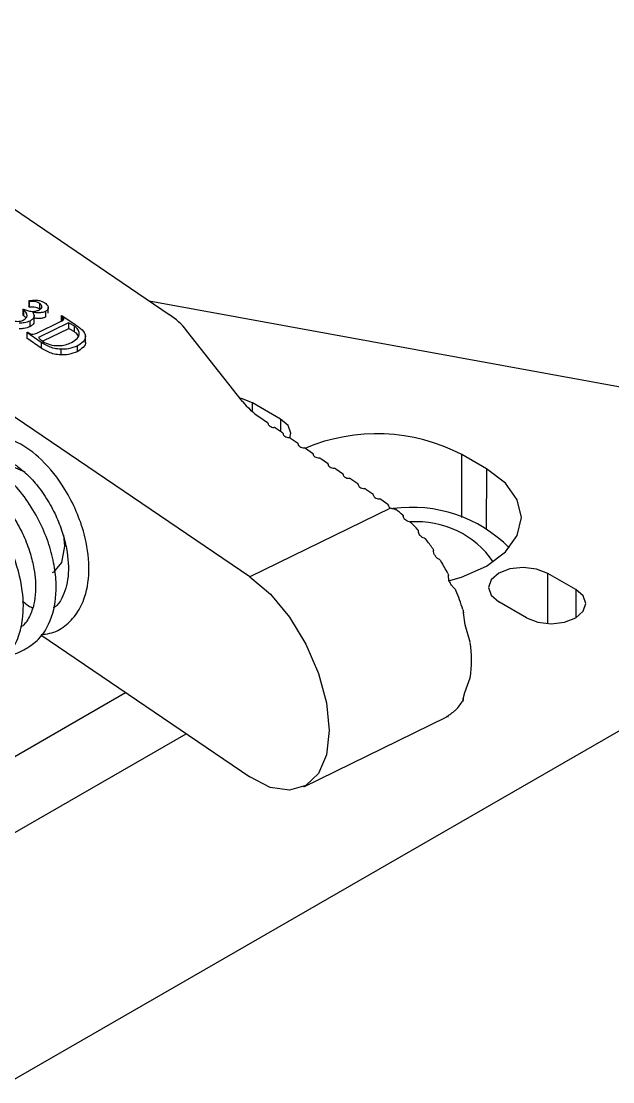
# Model space of a CAD drawing. Header units: millimetres. Extents: x 71 to 341, y 55 to 259.
# Drawn here: x 206.34 to 231.84, y 211.9 to 257.62 of the extents above; entities that cross this region are included whole.
import ezdxf

# ---------------------------------------------------------------- set-up
doc = ezdxf.new("R2010")
doc.units = ezdxf.units.MM

msp = doc.modelspace()

# ---------------------------------------------------------------- linework, layer by layer
at = {"color": 7, "linetype": 'Continuous', "lineweight": 25}
for p, q in [((212.724, 244.97), (194.077, 257.623)), ((206.681, 245.543), (206.665, 245.574)), ((206.665, 245.574), (206.665, 245.329)), ((206.681, 245.543), (206.68, 245.298)), ((211.853, 245.561), (246.995, 239.153)), ((206.402, 245.197), (206.436, 245.214)), ((206.435, 245.175), (206.402, 245.197)), ((206.402, 245.197), (206.402, 244.952)), ((206.435, 245.175), (206.435, 244.93)), ((206.68, 245.298), (206.665, 245.329)), ((207.133, 245.453), (207.133, 245.208)), ((207.379, 245.104), (207.379, 244.859)), ((207.504, 245.034), (207.505, 245.279)), ((206.435, 244.93), (206.402, 244.952)), ((206.709, 244.696), (206.709, 244.451)), ((206.894, 244.647), (206.895, 244.954)), ((207.048, 244.192), (208.029, 244.672)), ((208.055, 244.919), (208.097, 244.939)), ((208.107, 244.883), (208.055, 244.919)), ((208.055, 244.919), (208.055, 244.674)), ((208.097, 244.939), (208.664, 244.554)), ((208.107, 244.883), (208.107, 244.715)), ((206.58, 244.196), (206.579, 243.951)), ((206.58, 244.196), (206.621, 244.217)), ((207.202, 243.774), (206.58, 244.196)), ((206.621, 244.217), (206.673, 244.181)), ((208.376, 244.612), (207.087, 243.98)), ((208.376, 244.367), (207.266, 243.823)), ((208.376, 244.612), (208.376, 244.367)), ((208.62, 244.484), (208.619, 244.239)), ((215.876, 241.229), (213.469, 244.292)), ((207.202, 243.529), (206.579, 243.951)), ((207.202, 243.774), (207.202, 243.529)), ((209.105, 243.762), (209.105, 244.068)), ((208.043, 243.48), (208.043, 243.235)), ((208.749, 243.619), (208.749, 243.374)), ((216.199, 233.668), (205.094, 241.203)), ((217.517, 240.472), (216.315, 241.166)), ((216.621, 240.551), (216.955, 240.324)), ((216.979, 240.273), (216.979, 240.287)), ((217.304, 240.088), (217.603, 239.885)), ((217.627, 239.833), (217.627, 239.847)), ((217.952, 239.648), (218.251, 239.445)), ((218.275, 239.394), (218.275, 239.408)), ((218.6, 239.209), (218.899, 239.006)), ((218.923, 238.954), (218.923, 238.968)), ((219.248, 238.769), (219.547, 238.566)), ((226.391, 238.326), (225.33, 238.938)), ((219.571, 238.515), (219.571, 238.528)), ((219.896, 238.329), (220.195, 238.126)), ((220.219, 238.075), (220.219, 238.089)), ((220.544, 237.89), (220.843, 237.687)), ((220.867, 237.635), (220.867, 237.649)), ((221.192, 237.45), (221.491, 237.247)), ((221.515, 237.196), (221.515, 237.21)), ((221.84, 237.01), (222.139, 236.807)), ((222.258, 236.636), (216.199, 233.668)), ((222.163, 236.756), (222.163, 236.77)), ((222.258, 236.636), (222.234, 236.65)), ((205.849, 211.898), (248.142, 236.257)), ((222.811, 236.283), (222.811, 236.294)), ((223.458, 235.64), (223.458, 235.665)), ((224.106, 234.81), (224.106, 234.847)), ((224.753, 233.719), (224.753, 233.778)), ((230.245, 233.125), (229.043, 233.819)), ((228.123, 231.903), (226.921, 232.597)), ((225.4, 232.112), (225.4, 232.228)), ((225.471, 231.598), (225.4, 232.112)), ((225.696, 230.845), (225.471, 231.598)), ((207.18, 231.161), (216.191, 225.047)), ((225.468, 228.684), (225.695, 229.316)), ((200.562, 222.759), (210.839, 228.678)), ((225.396, 228.406), (225.468, 228.684)), ((225.396, 228.294), (225.396, 228.406)), ((218.516, 224.619), (224.652, 227.625)), ((224.747, 227.623), (224.747, 227.678)), ((193.79, 215.576), (213.456, 226.902))]:
    msp.add_line(p, q, dxfattribs=at)
at = {"color": 8, "linetype": 'Continuous', "lineweight": 25}
for p, q in [((216.314, 240.782), (216.315, 241.166)), ((216.979, 240.285), (216.979, 240.274)), ((217.517, 240.472), (217.516, 239.944)), ((217.627, 239.846), (217.627, 239.834)), ((218.275, 239.406), (218.275, 239.395)), ((218.923, 238.966), (218.923, 238.955)), ((225.328, 236.228), (225.33, 238.938)), ((219.571, 238.527), (219.571, 238.515)), ((226.391, 238.326), (226.388, 235.752)), ((220.219, 238.087), (220.219, 238.076)), ((220.867, 237.647), (220.867, 237.636)), ((221.515, 237.208), (221.515, 237.196)), ((222.163, 236.768), (222.163, 236.757)), ((229.04, 231.653), (229.043, 233.819)), ((230.245, 233.125), (230.243, 231.901))]:
    msp.add_line(p, q, dxfattribs=at)
at = {"color": 7, "linetype": 'Continuous', "lineweight": 25, "flags": 128}
for points in [[(216.315, 241.166), (215.828, 241.354), (215.767, 241.368)], [(217.917, 239.664), (217.956, 239.86), (217.842, 240.192), (217.517, 240.472)], [(205.469, 238.347), (205.987, 238.404), (206.492, 238.198)], [(224.753, 233.491), (225.324, 233.655), (226.391, 234.126), (227.209, 234.741), (227.724, 235.457), (227.899, 236.225), (227.724, 236.994), (227.209, 237.71), (226.391, 238.326)], [(208.164, 235.46), (208.202, 234.986), (208.08, 234.291), (207.734, 233.864), (207.68, 233.834)], [(216.199, 233.668), (217.084, 232.921), (217.908, 231.931), (218.615, 230.765), (219.158, 229.504), (219.498, 228.232), (219.614, 227.038), (219.496, 226.001), (219.153, 225.193), (218.609, 224.669), (217.9, 224.464), (217.076, 224.593), (216.191, 225.047)], [(229.043, 233.819), (228.556, 234.006), (227.982, 234.073), (227.408, 234.007), (226.921, 233.82), (226.596, 233.54), (226.482, 233.209), (226.596, 232.878), (226.921, 232.597)], [(228.123, 231.903), (228.61, 231.715), (229.184, 231.649), (229.758, 231.714), (230.245, 231.901), (230.57, 232.182), (230.684, 232.513), (230.57, 232.844), (230.245, 233.125)], [(224.723, 227.662), (224.687, 227.643), (224.652, 227.625)]]:
    msp.add_lwpolyline(points, dxfattribs=at)
at = {"color": 7, "linetype": 'Continuous', "lineweight": 25}
for centre, radius, start, end in [((210.908, 242.225), 3.292, 38.8991, 56.5093), ((218.438, 243.296), 3.292, 218.8991, 236.5093), ((216.933, 240.284), 0.0462, 1.4034, 60.9653), ((217.118, 240.289), 0.139, 181.4034, 240.9653), ((217.261, 240.504), 0.397, 238.0559, 267.1387), ((217.234, 239.976), 0.132, 58.0559, 87.1387), ((217.581, 239.844), 0.0462, 1.4034, 60.9653), ((217.766, 239.849), 0.139, 181.4034, 240.9653), ((217.909, 240.065), 0.397, 238.0559, 267.1387), ((217.882, 239.536), 0.132, 58.0559, 87.1387), ((221.665, 231.895), 7.94, 62.5113, 112.7911), ((218.229, 239.405), 0.0462, 1.4034, 60.9653), ((218.414, 239.409), 0.139, 181.4034, 240.9653), ((218.556, 239.625), 0.397, 238.0559, 267.1387), ((218.53, 239.096), 0.132, 58.0559, 87.1387), ((218.877, 238.965), 0.0462, 1.4034, 60.9653), ((219.062, 238.97), 0.139, 181.4034, 240.9653), ((219.204, 239.185), 0.397, 238.0559, 267.1387), ((219.178, 238.657), 0.132, 58.0559, 87.1387), ((219.525, 238.525), 0.0462, 1.4034, 60.9653), ((219.71, 238.53), 0.139, 181.4034, 240.9653), ((219.852, 238.746), 0.397, 238.0559, 267.1387), ((219.826, 238.217), 0.132, 58.0559, 87.1387), ((220.173, 238.086), 0.0462, 1.4034, 60.9653), ((220.357, 238.09), 0.139, 181.4034, 240.9653), ((220.5, 238.306), 0.397, 238.0559, 267.1387), ((220.474, 237.777), 0.132, 58.0559, 87.1387), ((220.821, 237.646), 0.0462, 1.4034, 60.9653), ((221.005, 237.651), 0.139, 181.4034, 240.9653), ((221.148, 237.866), 0.397, 238.0559, 267.1387), ((221.122, 237.338), 0.132, 58.0559, 87.1387), ((221.468, 237.207), 0.0462, 1.4034, 60.9653), ((221.653, 237.211), 0.139, 181.4034, 240.9653), ((221.796, 237.427), 0.397, 238.0559, 267.1387), ((221.77, 236.898), 0.132, 58.0559, 87.1387), ((222.116, 236.767), 0.0462, 1.4034, 60.9653), ((222.301, 236.771), 0.139, 181.4034, 240.9654), ((223.18, 230.748), 5.916, 44.8364, 97.9022), ((219.203, 232.103), 5.542, 49.7044, 53.6481), ((223.385, 232.03), 4.016, 34.6531, 93.9161), ((218.057, 230.847), 7.243, 42.0585, 45.4795), ((216.863, 229.836), 8.808, 34.959, 38.2225), ((216.007, 229.27), 9.835, 27.5185, 31.0773), ((216.266, 229.364), 9.561, 17.6507, 22.8258), ((220.347, 230.085), 5.403, 351.8094, 8.0759), ((223.711, 229.254), 1.899, 315.8006, 331.0192)]:
    msp.add_arc(centre, radius, start, end, dxfattribs=at)
for points, knots in [([(206.665, 245.574), (206.735, 245.584), (206.874, 245.602), (207.076, 245.592), (207.245, 245.545), (207.323, 245.499), (207.362, 245.475)], [0, 0, 0, 0, 0.28039, 0.560089, 0.779847, 1, 1, 1, 1]), ([(207.133, 245.453), (207.1, 245.472), (207.033, 245.51), (206.875, 245.547), (206.754, 245.544), (206.681, 245.543)], [0, 0, 0, 0, 0.280133, 0.560263, 1, 1, 1, 1]), ([(206.596, 244.929), (206.585, 244.979), (206.565, 245.069), (206.475, 245.142), (206.435, 245.175)], [0, 0, 0, 0, 0.559654, 1, 1, 1, 1]), ([(206.436, 245.214), (206.491, 245.19), (206.602, 245.142), (206.788, 245.108), (206.971, 245.117), (207.061, 245.152), (207.106, 245.17)], [0, 0, 0, 0, 0.2802859, 0.5605454, 0.7801879, 1, 1, 1, 1]), ([(207.133, 245.208), (207.099, 245.227), (207.033, 245.265), (206.874, 245.302), (206.754, 245.299), (206.68, 245.298)], [0, 0, 0, 0, 0.280133, 0.560263, 1, 1, 1, 1]), ([(207.379, 245.104), (207.334, 245.088), (207.246, 245.057), (207.057, 245.047), (206.925, 245.059), (206.845, 245.066)], [0, 0, 0, 0, 0.279023, 0.559295, 1, 1, 1, 1]), ([(207.106, 245.17), (207.142, 245.192), (207.214, 245.235), (207.236, 245.321), (207.205, 245.396), (207.157, 245.434), (207.133, 245.453)], [0, 0, 0, 0, 0.279434, 0.558595, 0.779246, 1, 1, 1, 1]), ([(207.362, 245.475), (207.412, 245.436), (207.502, 245.367), (207.501, 245.281), (207.5, 245.243)], [0, 0, 0, 0, 0.560468, 1, 1, 1, 1]), ([(207.5, 245.243), (207.49, 245.213), (207.471, 245.16), (207.407, 245.121), (207.379, 245.104)], [0, 0, 0, 0, 0.560087, 1, 1, 1, 1]), ([(205.866, 244.764), (205.909, 244.742), (205.995, 244.696), (206.159, 244.678), (206.31, 244.688), (206.385, 244.718), (206.423, 244.734)], [0, 0, 0, 0, 0.279547, 0.559549, 0.77981, 1, 1, 1, 1]), ([(206.709, 244.696), (206.632, 244.665), (206.493, 244.611), (206.327, 244.608), (206.253, 244.607)], [0, 0, 0, 0, 0.559247, 1, 1, 1, 1]), ([(206.423, 244.734), (206.455, 244.751), (206.511, 244.783), (206.544, 244.824), (206.559, 244.842)], [0, 0, 0, 0, 0.5596749, 1, 1, 1, 1]), ([(206.542, 244.824), (206.542, 244.826), (206.527, 244.866), (206.48, 244.899), (206.435, 244.93)], [0, 0, 0, 0, 0.043522, 1, 1, 1, 1]), ([(206.559, 244.842), (206.57, 244.858), (206.589, 244.886), (206.594, 244.915), (206.596, 244.929)], [0, 0, 0, 0, 0.56016, 1, 1, 1, 1]), ([(206.845, 245.066), (206.865, 245.03), (206.904, 244.957), (206.89, 244.85), (206.821, 244.759), (206.746, 244.717), (206.709, 244.696)], [0, 0, 0, 0, 0.280359, 0.559875, 0.779828, 1, 1, 1, 1]), ([(206.887, 244.678), (206.887, 244.651), (206.886, 244.594), (206.819, 244.514), (206.746, 244.472), (206.709, 244.451)], [0, 0, 0, 0, 0.3110115, 0.655335, 1, 1, 1, 1]), ([(207.379, 244.859), (207.334, 244.843), (207.245, 244.812), (207.073, 244.802), (206.958, 244.813), (206.895, 244.818)], [0, 0, 0, 0, 0.306726, 0.614825, 1, 1, 1, 1]), ([(208.029, 244.672), (208.062, 244.689), (208.109, 244.713), (208.161, 244.749), (208.172, 244.768), (208.177, 244.778)], [0, 0, 0, 0, 0.56077, 0.781121, 1, 1, 1, 1]), ([(208.177, 244.778), (208.174, 244.8), (208.168, 244.839), (208.126, 244.87), (208.107, 244.883)], [0, 0, 0, 0, 0.557837, 1, 1, 1, 1]), ([(206.709, 244.451), (206.632, 244.42), (206.493, 244.365), (206.326, 244.363), (206.253, 244.362)], [0, 0, 0, 0, 0.559247, 1, 1, 1, 1]), ([(206.673, 244.181), (206.702, 244.163), (206.754, 244.132), (206.828, 244.128), (206.86, 244.126)], [0, 0, 0, 0, 0.561478, 1, 1, 1, 1]), ([(206.86, 244.126), (206.899, 244.135), (206.967, 244.152), (207.024, 244.18), (207.048, 244.192)], [0, 0, 0, 0, 0.557723, 1, 1, 1, 1]), ([(208.62, 244.484), (208.577, 244.51), (208.502, 244.556), (208.415, 244.595), (208.376, 244.612)], [0, 0, 0, 0, 0.559861, 1, 1, 1, 1]), ([(208.619, 244.239), (208.577, 244.265), (208.502, 244.311), (208.414, 244.35), (208.376, 244.367)], [0, 0, 0, 0, 0.559861, 1, 1, 1, 1]), ([(208.503, 243.772), (208.597, 243.826), (208.784, 243.933), (208.869, 244.146), (208.802, 244.34), (208.68, 244.436), (208.62, 244.484)], [0, 0, 0, 0, 0.280288, 0.559218, 0.779371, 1, 1, 1, 1]), ([(208.796, 244.049), (208.792, 244.062), (208.771, 244.135), (208.687, 244.192), (208.619, 244.239)], [0, 0, 0, 0, 0.190899, 1, 1, 1, 1]), ([(208.664, 244.554), (208.774, 244.477), (208.994, 244.324), (209.149, 244.049), (209.033, 243.789), (208.844, 243.676), (208.749, 243.619)], [0, 0, 0, 0, 0.281603, 0.559977, 0.779835, 1, 1, 1, 1]), ([(207.087, 243.98), (207.118, 243.948), (207.174, 243.891), (207.243, 243.839), (207.274, 243.816)], [0, 0, 0, 0, 0.560037, 1, 1, 1, 1]), ([(208.043, 243.48), (207.95, 243.49), (207.764, 243.508), (207.469, 243.61), (207.303, 243.712), (207.202, 243.774)], [0, 0, 0, 0, 0.279653, 0.55977, 1, 1, 1, 1]), ([(207.274, 243.816), (207.369, 243.764), (207.557, 243.66), (207.929, 243.621), (208.258, 243.667), (208.421, 243.737), (208.503, 243.772)], [0, 0, 0, 0, 0.279726, 0.55905, 0.77923, 1, 1, 1, 1]), ([(209.1, 243.792), (209.101, 243.788), (209.141, 243.71), (209.018, 243.543), (208.839, 243.43), (208.749, 243.374)], [0, 0, 0, 0, 0.0218113, 0.510565, 1, 1, 1, 1]), ([(208.043, 243.235), (207.95, 243.244), (207.764, 243.263), (207.469, 243.365), (207.303, 243.466), (207.202, 243.529)], [0, 0, 0, 0, 0.279653, 0.55977, 1, 1, 1, 1]), ([(208.749, 243.619), (208.63, 243.571), (208.417, 243.484), (208.157, 243.481), (208.043, 243.48)], [0, 0, 0, 0, 0.559501, 1, 1, 1, 1]), ([(208.749, 243.374), (208.629, 243.325), (208.416, 243.239), (208.157, 243.236), (208.043, 243.235)], [0, 0, 0, 0, 0.559501, 1, 1, 1, 1]), ([(207.193, 231.184), (207.321, 231.195), (207.704, 231.227), (208.238, 231.524), (208.753, 232.054), (209.162, 232.897), (209.327, 234.072), (209.133, 235.363), (208.733, 236.508), (208.141, 237.647), (207.282, 238.733), (206.321, 239.436), (205.491, 239.738), (204.8, 239.768), (204.234, 239.55), (203.87, 239.253), (203.752, 238.993), (203.724, 238.934)], [0, 0, 0, 0, 0.032433, 0.096339, 0.161405, 0.222919, 0.316346, 0.40916, 0.472307, 0.537874, 0.642539, 0.733419, 0.791728, 0.857138, 0.921729, 0.982156, 1, 1, 1, 1]), ([(205.802, 230.347), (205.805, 230.346), (206.083, 230.314), (206.529, 230.553), (207.238, 231.037), (207.766, 232.019), (207.887, 233.226), (207.755, 234.291), (207.512, 235.192), (207.112, 236.128), (206.564, 237.039), (205.918, 237.81), (205.132, 238.479), (204.398, 238.85), (203.673, 238.963), (203.086, 238.873), (202.588, 238.592), (202.38, 238.233), (202.296, 238.089)], [0, 0, 0, 0, 0.0007006, 0.0656417, 0.1265018, 0.2297319, 0.3253853, 0.3794046, 0.4374641, 0.4983753, 0.5639421, 0.6320708, 0.6916544, 0.7801055, 0.8266036, 0.8849181, 0.9536293, 1, 1, 1, 1]), ([(204.628, 238.661), (204.65, 238.689), (204.75, 238.818), (205.016, 238.871), (205.434, 238.837), (205.931, 238.619), (206.475, 238.208), (206.965, 237.712), (207.438, 237.063), (207.833, 236.336), (208.122, 235.605), (208.355, 234.692), (208.421, 233.636), (208.166, 232.833), (207.905, 232.429), (207.748, 232.34), (207.722, 232.325)], [0, 0, 0, 0, 0.021997, 0.101498, 0.165029, 0.263516, 0.324223, 0.394934, 0.471491, 0.543927, 0.611912, 0.676884, 0.797671, 0.917689, 0.986351, 1, 1, 1, 1]), ([(204.406, 229.559), (204.488, 229.563), (204.832, 229.579), (205.339, 229.848), (205.88, 230.359), (206.237, 231.051), (206.449, 231.952), (206.436, 233.183), (206.063, 234.549), (205.487, 235.696), (204.85, 236.625), (203.998, 237.497), (202.996, 238.049), (202.105, 238.156), (201.488, 237.975), (201.077, 237.663), (200.931, 237.374), (200.885, 237.284)], [0, 0, 0, 0, 0.02034, 0.085922, 0.151474, 0.215526, 0.270486, 0.353959, 0.462259, 0.528848, 0.587421, 0.672852, 0.773252, 0.841123, 0.909897, 0.971762, 1, 1, 1, 1]), ([(203.207, 237.838), (203.253, 237.885), (203.388, 238.025), (203.72, 238.076), (204.133, 237.989), (204.641, 237.725), (205.163, 237.306), (205.665, 236.744), (206.071, 236.166), (206.45, 235.459), (206.732, 234.718), (206.89, 234.055), (206.957, 233.496), (206.964, 232.979), (206.898, 232.443), (206.699, 231.93), (206.497, 231.6), (206.328, 231.511), (206.317, 231.506)], [0, 0, 0, 0, 0.039926, 0.11772, 0.194767, 0.260747, 0.358745, 0.412623, 0.476648, 0.54953, 0.620899, 0.682373, 0.732728, 0.779924, 0.840729, 0.914865, 0.994944, 1, 1, 1, 1]), ([(222.882, 236.138), (222.86, 236.161), (222.817, 236.207), (222.813, 236.258), (222.81, 236.283)], [0, 0, 0, 0, 0.50154, 1, 1, 1, 1]), ([(223.529, 235.461), (223.508, 235.49), (223.465, 235.548), (223.46, 235.61), (223.458, 235.641)], [0, 0, 0, 0, 0.505028, 1, 1, 1, 1]), ([(223.72, 235.331), (223.683, 235.346), (223.609, 235.378), (223.556, 235.433), (223.529, 235.461)], [0, 0, 0, 0, 0.496391, 1, 1, 1, 1]), ([(223.72, 235.331), (223.73, 235.326), (223.755, 235.316), (223.773, 235.297), (223.783, 235.286)], [0, 0, 0, 0, 0.427892, 1, 1, 1, 1]), ([(224.082, 234.883), (224.09, 234.869), (224.104, 234.845), (224.105, 234.82), (224.106, 234.81)], [0, 0, 0, 0, 0.600532, 1, 1, 1, 1]), ([(224.177, 234.586), (224.155, 234.623), (224.113, 234.697), (224.108, 234.773), (224.106, 234.81)], [0, 0, 0, 0, 0.511824, 1, 1, 1, 1]), ([(224.367, 234.409), (224.33, 234.432), (224.255, 234.478), (224.203, 234.55), (224.177, 234.586)], [0, 0, 0, 0, 0.491425, 1, 1, 1, 1]), ([(224.367, 234.409), (224.378, 234.402), (224.403, 234.386), (224.42, 234.361), (224.43, 234.347)], [0, 0, 0, 0, 0.420238, 1, 1, 1, 1]), ([(224.729, 233.814), (224.738, 233.795), (224.751, 233.765), (224.753, 233.732), (224.753, 233.72)], [0, 0, 0, 0, 0.60761, 1, 1, 1, 1]), ([(224.824, 233.424), (224.802, 233.475), (224.761, 233.571), (224.756, 233.672), (224.753, 233.72)], [0, 0, 0, 0, 0.523307, 1, 1, 1, 1]), ([(225.014, 233.165), (224.977, 233.201), (224.902, 233.276), (224.85, 233.374), (224.824, 233.424)], [0, 0, 0, 0, 0.486168, 1, 1, 1, 1]), ([(225.014, 233.165), (225.025, 233.154), (225.051, 233.128), (225.068, 233.093), (225.077, 233.073)], [0, 0, 0, 0, 0.413032, 1, 1, 1, 1]), ([(206.39, 232.636), (206.524, 232.516), (206.667, 232.388), (206.82, 232.341), (206.83, 232.338)], [0, 0, 0, 0, 0.936996, 1, 1, 1, 1]), ([(225.376, 232.263), (225.385, 232.232), (225.398, 232.183), (225.399, 232.131), (225.4, 232.112)], [0, 0, 0, 0, 0.631615, 1, 1, 1, 1]), ([(225.396, 228.406), (225.396, 228.398), (225.394, 228.376), (225.381, 228.35), (225.372, 228.334)], [0, 0, 0, 0, 0.3683853, 1, 1, 1, 1]), ([(224.747, 227.678), (224.75, 227.681), (224.755, 227.69), (224.797, 227.721), (224.818, 227.737)], [0, 0, 0, 0, 0.476651, 1, 1, 1, 1]), ([(224.818, 227.737), (224.845, 227.757), (224.896, 227.796), (224.972, 227.851), (225.009, 227.877)], [0, 0, 0, 0, 0.513797, 1, 1, 1, 1]), ([(225.072, 227.93), (225.062, 227.92), (225.046, 227.905), (225.02, 227.885), (225.009, 227.877)], [0, 0, 0, 0, 0.586968, 1, 1, 1, 1]), ([(224.747, 227.678), (224.746, 227.677), (224.745, 227.674), (224.731, 227.666), (224.723, 227.662)], [0, 0, 0, 0, 0.39239, 1, 1, 1, 1])]:
    msp.add_open_spline(points, degree=3, knots=knots, dxfattribs=at)
for points in [[(222.424, 236.588), (222.393, 236.593), (222.332, 236.601), (222.282, 236.624), (222.258, 236.636)], [(222.424, 236.588), (222.43, 236.588), (222.442, 236.586), (222.459, 236.581), (222.475, 236.575), (222.483, 236.569), (222.488, 236.566)], [(222.787, 236.33), (222.794, 236.323), (222.808, 236.308), (222.81, 236.291), (222.81, 236.283)], [(223.072, 236.044), (223.035, 236.055), (222.962, 236.076), (222.909, 236.117), (222.882, 236.138)], [(223.072, 236.044), (223.084, 236.04), (223.108, 236.033), (223.126, 236.019), (223.135, 236.011)], [(223.434, 235.699), (223.442, 235.69), (223.456, 235.672), (223.457, 235.651), (223.458, 235.641)]]:
    msp.add_open_spline(points, degree=3, dxfattribs=at)

doc.saveas('drawing.dxf')
